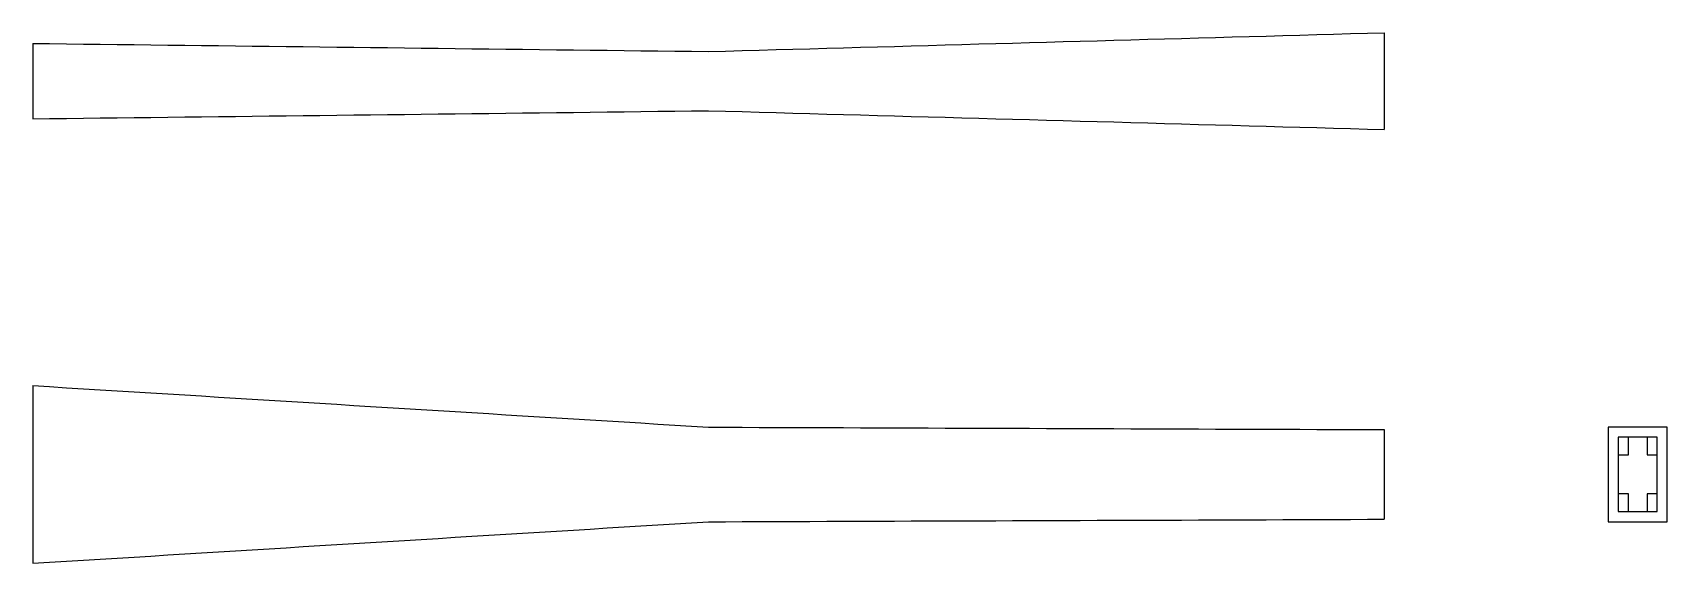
# Model space of a CAD drawing. Header units: inches. Extents: x 0 to 9.68, y -0.53 to 2.61.
import ezdxf

# ---------------------------------------------------------------- set-up
doc = ezdxf.new("R2010")
doc.units = ezdxf.units.IN

msp = doc.modelspace()

# ---------------------------------------------------------------- linework, layer by layer
at = {"layer": 'FRONT'}
for p, q in [((0, 0.525434), (0.1, 0.519291)), ((0, 0.525434), (0, -0.525434)), ((0.1, 0.519291), (0.2, 0.513147)), ((0.2, 0.513147), (0.3, 0.507003)), ((0.3, 0.507003), (0.4, 0.50086)), ((0.4, 0.50086), (0.5, 0.494716)), ((0.5, 0.494716), (0.6, 0.488573)), ((0.6, 0.488573), (0.7, 0.482429)), ((0.7, 0.482429), (0.8, 0.476285)), ((0.8, 0.476285), (0.9, 0.470142)), ((0.9, 0.470142), (1, 0.463998)), ((1, 0.463998), (1.1, 0.457854)), ((1.1, 0.457854), (1.2, 0.451711)), ((1.2, 0.451711), (1.3, 0.445567)), ((1.3, 0.445567), (1.4, 0.439424)), ((1.4, 0.439424), (1.5, 0.43328)), ((1.5, 0.43328), (1.6, 0.427136)), ((1.6, 0.427136), (1.7, 0.420993)), ((1.7, 0.420993), (1.8, 0.414849)), ((1.8, 0.414849), (1.9, 0.408706)), ((1.9, 0.408706), (2, 0.402562)), ((2, 0.402562), (2.1, 0.396418)), ((2.1, 0.396418), (2.2, 0.390275)), ((2.2, 0.390275), (2.3, 0.384131)), ((2.3, 0.384131), (2.4, 0.377987)), ((2.4, 0.377987), (2.5, 0.371844)), ((2.5, 0.371844), (2.6, 0.3657)), ((2.6, 0.3657), (2.7, 0.359557)), ((2.7, 0.359557), (2.8, 0.353413)), ((2.8, 0.353413), (2.9, 0.347269)), ((2.9, 0.347269), (3, 0.341126)), ((3, 0.341126), (3.1, 0.334982)), ((3.1, 0.334982), (3.2, 0.328839)), ((3.2, 0.328839), (3.3, 0.322695)), ((3.3, 0.322695), (3.4, 0.316551)), ((3.4, 0.316551), (3.5, 0.310408)), ((3.5, 0.310408), (3.6, 0.304264)), ((3.6, 0.304264), (3.7, 0.29812)), ((3.7, 0.29812), (3.8, 0.291977)), ((3.8, 0.291977), (3.9, 0.285833)), ((3.9, 0.285833), (4, 0.27969)), ((4, 0.27969), (4.1, 0.279324)), ((4.1, 0.279324), (4.2, 0.278958)), ((4.2, 0.278958), (4.3, 0.278592)), ((4.3, 0.278592), (4.4, 0.278226)), ((4.4, 0.278226), (4.5, 0.277861)), ((4.5, 0.277861), (4.6, 0.277495)), ((4.6, 0.277495), (4.7, 0.277129)), ((4.7, 0.277129), (4.8, 0.276763)), ((4.8, 0.276763), (4.9, 0.276398)), ((4.9, 0.276398), (5, 0.276032)), ((5, 0.276032), (5.1, 0.275666)), ((5.1, 0.275666), (5.2, 0.2753)), ((5.2, 0.2753), (5.3, 0.274934)), ((5.3, 0.274934), (5.4, 0.274569)), ((5.4, 0.274569), (5.5, 0.274203)), ((5.5, 0.274203), (5.6, 0.273837)), ((5.6, 0.273837), (5.7, 0.273471)), ((5.7, 0.273471), (5.8, 0.273106)), ((5.8, 0.273106), (5.9, 0.27274)), ((5.9, 0.27274), (6, 0.272374)), ((6, 0.272374), (6.1, 0.272008)), ((6.1, 0.272008), (6.2, 0.271642)), ((6.2, 0.271642), (6.3, 0.271277)), ((6.3, 0.271277), (6.4, 0.270911)), ((6.4, 0.270911), (6.5, 0.270545)), ((6.5, 0.270545), (6.6, 0.270179)), ((6.6, 0.270179), (6.7, 0.269814)), ((6.7, 0.269814), (6.8, 0.269448)), ((6.8, 0.269448), (6.9, 0.269082)), ((6.9, 0.269082), (7, 0.268716)), ((7, 0.268716), (7.1, 0.26835)), ((7.1, 0.26835), (7.2, 0.267985)), ((7.2, 0.267985), (7.3, 0.267619)), ((7.3, 0.267619), (7.4, 0.267253)), ((7.4, 0.267253), (7.5, 0.266887)), ((7.5, 0.266887), (7.6, 0.266522)), ((7.6, 0.266522), (7.7, 0.266156)), ((7.7, 0.266156), (7.8, 0.26579)), ((7.8, 0.26579), (7.9, 0.265424)), ((7.9, 0.265424), (8, 0.265058)), ((8, 0.265058), (8, -0.265058)), ((3.8, -0.291977), (3.9, -0.285833)), ((3.9, -0.285833), (4, -0.27969)), ((4, -0.27969), (4.1, -0.279324)), ((4.1, -0.279324), (4.2, -0.278958)), ((4.2, -0.278958), (4.3, -0.278592)), ((4.3, -0.278592), (4.4, -0.278226)), ((4.4, -0.278226), (4.5, -0.277861)), ((4.5, -0.277861), (4.6, -0.277495)), ((4.6, -0.277495), (4.7, -0.277129)), ((4.7, -0.277129), (4.8, -0.276763)), ((4.8, -0.276763), (4.9, -0.276398)), ((4.9, -0.276398), (5, -0.276032)), ((5, -0.276032), (5.1, -0.275666)), ((5.1, -0.275666), (5.2, -0.2753)), ((5.2, -0.2753), (5.3, -0.274934)), ((5.3, -0.274934), (5.4, -0.274569)), ((5.4, -0.274569), (5.5, -0.274203)), ((5.5, -0.274203), (5.6, -0.273837)), ((5.6, -0.273837), (5.7, -0.273471)), ((5.7, -0.273471), (5.8, -0.273106)), ((5.8, -0.273106), (5.9, -0.27274)), ((5.9, -0.27274), (6, -0.272374)), ((6, -0.272374), (6.1, -0.272008)), ((6.1, -0.272008), (6.2, -0.271642)), ((6.2, -0.271642), (6.3, -0.271277)), ((6.3, -0.271277), (6.4, -0.270911)), ((6.4, -0.270911), (6.5, -0.270545)), ((6.5, -0.270545), (6.6, -0.270179)), ((6.6, -0.270179), (6.7, -0.269814)), ((6.7, -0.269814), (6.8, -0.269448)), ((6.8, -0.269448), (6.9, -0.269082)), ((6.9, -0.269082), (7, -0.268716)), ((7, -0.268716), (7.1, -0.26835)), ((7.1, -0.26835), (7.2, -0.267985)), ((7.2, -0.267985), (7.3, -0.267619)), ((7.3, -0.267619), (7.4, -0.267253)), ((7.4, -0.267253), (7.5, -0.266887)), ((7.5, -0.266887), (7.6, -0.266522)), ((7.6, -0.266522), (7.7, -0.266156)), ((7.7, -0.266156), (7.8, -0.26579)), ((7.8, -0.26579), (7.9, -0.265424)), ((7.9, -0.265424), (8, -0.265058)), ((2.2, -0.390275), (2.3, -0.384131)), ((2.3, -0.384131), (2.4, -0.377987)), ((2.4, -0.377987), (2.5, -0.371844)), ((2.5, -0.371844), (2.6, -0.3657)), ((2.6, -0.3657), (2.7, -0.359557)), ((2.7, -0.359557), (2.8, -0.353413)), ((2.8, -0.353413), (2.9, -0.347269)), ((2.9, -0.347269), (3, -0.341126)), ((3, -0.341126), (3.1, -0.334982)), ((3.1, -0.334982), (3.2, -0.328839)), ((3.2, -0.328839), (3.3, -0.322695)), ((3.3, -0.322695), (3.4, -0.316551)), ((3.4, -0.316551), (3.5, -0.310408)), ((3.5, -0.310408), (3.6, -0.304264)), ((3.6, -0.304264), (3.7, -0.29812)), ((3.7, -0.29812), (3.8, -0.291977)), ((0.6, -0.488573), (0.7, -0.482429)), ((0.7, -0.482429), (0.8, -0.476285)), ((0.8, -0.476285), (0.9, -0.470142)), ((0.9, -0.470142), (1, -0.463998)), ((1, -0.463998), (1.1, -0.457854)), ((1.1, -0.457854), (1.2, -0.451711)), ((1.2, -0.451711), (1.3, -0.445567)), ((1.3, -0.445567), (1.4, -0.439424)), ((1.4, -0.439424), (1.5, -0.43328)), ((1.5, -0.43328), (1.6, -0.427136)), ((1.6, -0.427136), (1.7, -0.420993)), ((1.7, -0.420993), (1.8, -0.414849)), ((1.8, -0.414849), (1.9, -0.408706)), ((1.9, -0.408706), (2, -0.402562)), ((2, -0.402562), (2.1, -0.396418)), ((2.1, -0.396418), (2.2, -0.390275)), ((0, -0.525434), (0.1, -0.519291)), ((0.1, -0.519291), (0.2, -0.513147)), ((0.2, -0.513147), (0.3, -0.507003)), ((0.3, -0.507003), (0.4, -0.50086)), ((0.4, -0.50086), (0.5, -0.494716)), ((0.5, -0.494716), (0.6, -0.488573))]:
    msp.add_line(p, q, dxfattribs=at)
at = {"layer": 'SECTION'}
for p, q in [((9.675118, 0.27969), (9.324882, 0.27969)), ((9.324882, 0.27969), (9.324882, -0.27969)), ((9.615118, 0.21969), (9.384882, 0.21969)), ((9.384882, 0.21969), (9.384882, -0.21969)), ((9.444882, 0.21969), (9.384882, 0.21969)), ((9.384882, 0.21969), (9.384882, 0.115418)), ((9.444882, 0.115418), (9.444882, 0.21969)), ((9.615118, 0.21969), (9.555118, 0.21969)), ((9.555118, 0.21969), (9.555118, 0.115418)), ((9.615118, -0.21969), (9.615118, 0.21969)), ((9.615118, 0.115418), (9.615118, 0.21969)), ((9.675118, -0.27969), (9.675118, 0.27969)), ((9.384882, 0.115418), (9.444882, 0.115418)), ((9.555118, 0.115418), (9.615118, 0.115418)), ((9.444882, -0.115418), (9.384882, -0.115418)), ((9.384882, -0.115418), (9.384882, -0.21969)), ((9.444882, -0.21969), (9.444882, -0.115418)), ((9.615118, -0.115418), (9.555118, -0.115418)), ((9.555118, -0.115418), (9.555118, -0.21969)), ((9.615118, -0.21969), (9.615118, -0.115418)), ((9.324882, -0.27969), (9.675118, -0.27969)), ((9.384882, -0.21969), (9.615118, -0.21969)), ((9.384882, -0.21969), (9.444882, -0.21969)), ((9.555118, -0.21969), (9.615118, -0.21969))]:
    msp.add_line(p, q, dxfattribs=at)
at = {"layer": 'TOP'}
for p, q in [((7.9, 2.60973), (8, 2.612507)), ((8, 2.612507), (8, 2.040099)), ((0, 2.549224), (0.1, 2.548028)), ((0, 2.549224), (0, 2.103382)), ((0.1, 2.548028), (0.2, 2.546833)), ((0.2, 2.546833), (0.3, 2.545638)), ((0.3, 2.545638), (0.4, 2.544443)), ((0.4, 2.544443), (0.5, 2.543248)), ((0.5, 2.543248), (0.6, 2.542053)), ((0.6, 2.542053), (0.7, 2.540858)), ((0.7, 2.540858), (0.8, 2.539663)), ((0.8, 2.539663), (0.9, 2.538468)), ((0.9, 2.538468), (1, 2.537273)), ((1, 2.537273), (1.1, 2.536078)), ((1.1, 2.536078), (1.2, 2.534883)), ((1.2, 2.534883), (1.3, 2.533688)), ((1.3, 2.533688), (1.4, 2.532493)), ((1.4, 2.532493), (1.5, 2.531297)), ((1.5, 2.531297), (1.6, 2.530102)), ((1.6, 2.530102), (1.7, 2.528907)), ((1.7, 2.528907), (1.8, 2.527712)), ((1.8, 2.527712), (1.9, 2.526517)), ((1.9, 2.526517), (2, 2.525322)), ((2, 2.525322), (2.1, 2.524127)), ((2.1, 2.524127), (2.2, 2.522932)), ((2.2, 2.522932), (2.3, 2.521737)), ((2.3, 2.521737), (2.4, 2.520542)), ((2.4, 2.520542), (2.5, 2.519347)), ((2.5, 2.519347), (2.6, 2.518152)), ((2.6, 2.518152), (2.7, 2.516957)), ((2.7, 2.516957), (2.8, 2.515761)), ((2.8, 2.515761), (2.9, 2.514566)), ((4.5, 2.515306), (4.6, 2.518084)), ((4.6, 2.518084), (4.7, 2.520861)), ((4.7, 2.520861), (4.8, 2.523638)), ((4.8, 2.523638), (4.9, 2.526415)), ((4.9, 2.526415), (5, 2.529192)), ((5, 2.529192), (5.1, 2.531969)), ((5.1, 2.531969), (5.2, 2.534747)), ((5.2, 2.534747), (5.3, 2.537524)), ((5.3, 2.537524), (5.4, 2.540301)), ((5.4, 2.540301), (5.5, 2.543078)), ((5.5, 2.543078), (5.6, 2.545855)), ((5.6, 2.545855), (5.7, 2.548632)), ((5.7, 2.548632), (5.8, 2.55141)), ((5.8, 2.55141), (5.9, 2.554187)), ((5.9, 2.554187), (6, 2.556964)), ((6, 2.556964), (6.1, 2.559741)), ((6.1, 2.559741), (6.2, 2.562518)), ((6.2, 2.562518), (6.3, 2.565295)), ((6.3, 2.565295), (6.4, 2.568073)), ((6.4, 2.568073), (6.5, 2.57085)), ((6.5, 2.57085), (6.6, 2.573627)), ((6.6, 2.573627), (6.7, 2.576404)), ((6.7, 2.576404), (6.8, 2.579181)), ((6.8, 2.579181), (6.9, 2.581958)), ((6.9, 2.581958), (7, 2.584736)), ((7, 2.584736), (7.1, 2.587513)), ((7.1, 2.587513), (7.2, 2.59029)), ((7.2, 2.59029), (7.3, 2.593067)), ((7.3, 2.593067), (7.4, 2.595844)), ((7.4, 2.595844), (7.5, 2.598621)), ((7.5, 2.598621), (7.6, 2.601399)), ((7.6, 2.601399), (7.7, 2.604176)), ((7.7, 2.604176), (7.8, 2.606953)), ((7.8, 2.606953), (7.9, 2.60973)), ((2.9, 2.514566), (3, 2.513371)), ((3, 2.513371), (3.1, 2.512176)), ((3.1, 2.512176), (3.2, 2.510981)), ((3.2, 2.510981), (3.3, 2.509786)), ((3.3, 2.509786), (3.4, 2.508591)), ((3.4, 2.508591), (3.5, 2.507396)), ((3.5, 2.507396), (3.6, 2.506201)), ((3.6, 2.506201), (3.7, 2.505006)), ((3.7, 2.505006), (3.8, 2.503811)), ((3.8, 2.503811), (3.9, 2.502616)), ((3.9, 2.502616), (4, 2.501421)), ((4, 2.501421), (4.1, 2.504198)), ((4.1, 2.504198), (4.2, 2.506975)), ((4.2, 2.506975), (4.3, 2.509752)), ((4.3, 2.509752), (4.4, 2.512529)), ((4.4, 2.512529), (4.5, 2.515306)), ((2.1, 2.128479), (2.2, 2.129674)), ((2.2, 2.129674), (2.3, 2.130869)), ((2.3, 2.130869), (2.4, 2.132064)), ((2.4, 2.132064), (2.5, 2.133259)), ((2.5, 2.133259), (2.6, 2.134454)), ((2.6, 2.134454), (2.7, 2.135649)), ((2.7, 2.135649), (2.8, 2.136844)), ((2.8, 2.136844), (2.9, 2.138039)), ((2.9, 2.138039), (3, 2.139234)), ((3, 2.139234), (3.1, 2.14043)), ((3.1, 2.14043), (3.2, 2.141625)), ((3.2, 2.141625), (3.3, 2.14282)), ((3.3, 2.14282), (3.4, 2.144015)), ((3.4, 2.144015), (3.5, 2.14521)), ((3.5, 2.14521), (3.6, 2.146405)), ((3.6, 2.146405), (3.7, 2.1476)), ((3.7, 2.1476), (3.8, 2.148795)), ((3.8, 2.148795), (3.9, 2.14999)), ((3.9, 2.14999), (4, 2.151185)), ((4, 2.151185), (4.1, 2.148408)), ((4.1, 2.148408), (4.2, 2.145631)), ((4.2, 2.145631), (4.3, 2.142854)), ((4.3, 2.142854), (4.4, 2.140077)), ((4.4, 2.140077), (4.5, 2.137299)), ((4.5, 2.137299), (4.6, 2.134522)), ((4.6, 2.134522), (4.7, 2.131745)), ((4.7, 2.131745), (4.8, 2.128968)), ((4.8, 2.128968), (4.9, 2.126191)), ((0, 2.103382), (0.1, 2.104577)), ((0.1, 2.104577), (0.2, 2.105772)), ((0.2, 2.105772), (0.3, 2.106967)), ((0.3, 2.106967), (0.4, 2.108163)), ((0.4, 2.108163), (0.5, 2.109358)), ((0.5, 2.109358), (0.6, 2.110553)), ((0.6, 2.110553), (0.7, 2.111748)), ((0.7, 2.111748), (0.8, 2.112943)), ((0.8, 2.112943), (0.9, 2.114138)), ((0.9, 2.114138), (1, 2.115333)), ((1, 2.115333), (1.1, 2.116528)), ((1.1, 2.116528), (1.2, 2.117723)), ((1.2, 2.117723), (1.3, 2.118918)), ((1.3, 2.118918), (1.4, 2.120113)), ((1.4, 2.120113), (1.5, 2.121308)), ((1.5, 2.121308), (1.6, 2.122503)), ((1.6, 2.122503), (1.7, 2.123698)), ((1.7, 2.123698), (1.8, 2.124894)), ((1.8, 2.124894), (1.9, 2.126089)), ((1.9, 2.126089), (2, 2.127284)), ((2, 2.127284), (2.1, 2.128479)), ((4.9, 2.126191), (5, 2.123414)), ((5, 2.123414), (5.1, 2.120636)), ((5.1, 2.120636), (5.2, 2.117859)), ((5.2, 2.117859), (5.3, 2.115082)), ((5.3, 2.115082), (5.4, 2.112305)), ((5.4, 2.112305), (5.5, 2.109528)), ((5.5, 2.109528), (5.6, 2.106751)), ((5.6, 2.106751), (5.7, 2.103973)), ((5.7, 2.103973), (5.8, 2.101196)), ((5.8, 2.101196), (5.9, 2.098419)), ((5.9, 2.098419), (6, 2.095642)), ((6, 2.095642), (6.1, 2.092865)), ((6.1, 2.092865), (6.2, 2.090088)), ((6.2, 2.090088), (6.3, 2.08731)), ((6.3, 2.08731), (6.4, 2.084533)), ((6.4, 2.084533), (6.5, 2.081756)), ((6.5, 2.081756), (6.6, 2.078979)), ((6.6, 2.078979), (6.7, 2.076202)), ((6.7, 2.076202), (6.8, 2.073425)), ((6.8, 2.073425), (6.9, 2.070647)), ((6.9, 2.070647), (7, 2.06787)), ((7, 2.06787), (7.1, 2.065093)), ((7.1, 2.065093), (7.2, 2.062316)), ((7.2, 2.062316), (7.3, 2.059539)), ((7.3, 2.059539), (7.4, 2.056762)), ((7.4, 2.056762), (7.5, 2.053984)), ((7.5, 2.053984), (7.6, 2.051207)), ((7.6, 2.051207), (7.7, 2.04843)), ((7.7, 2.04843), (7.8, 2.045653)), ((7.8, 2.045653), (7.9, 2.042876)), ((7.9, 2.042876), (8, 2.040099))]:
    msp.add_line(p, q, dxfattribs=at)

doc.saveas('drawing.dxf')
